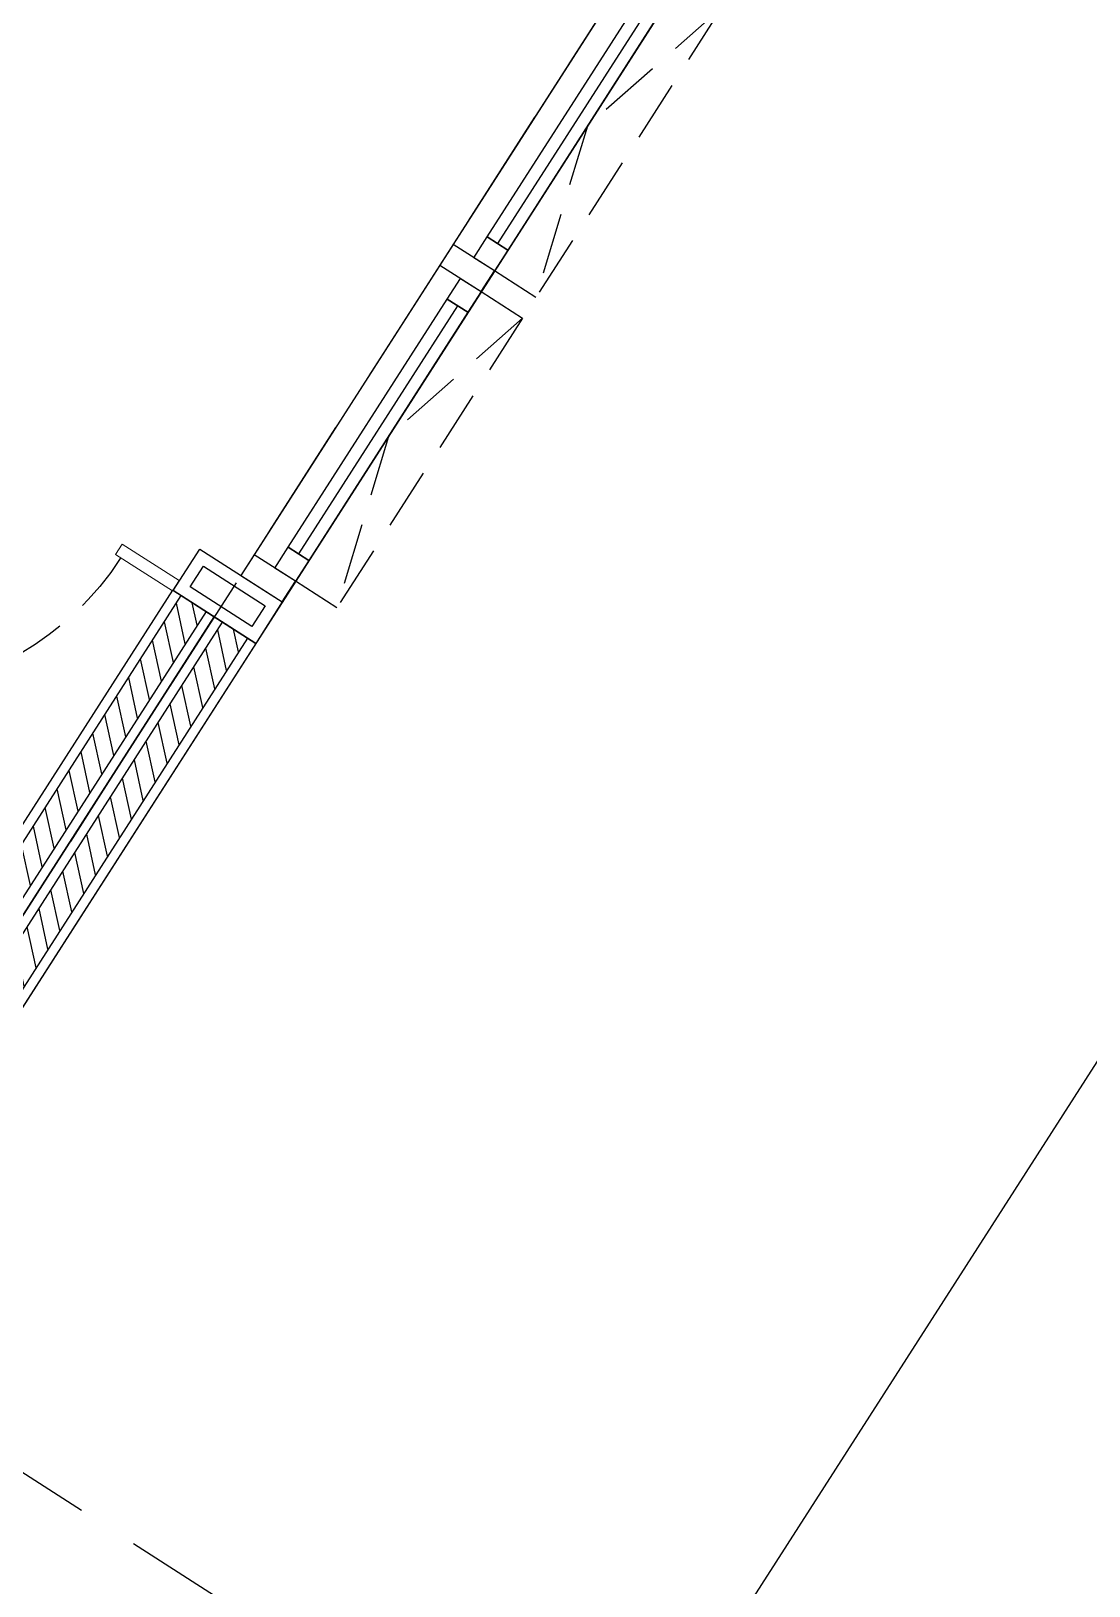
# Model space of a CAD drawing. Header units: millimetres. Extents: x -244126 to 368105, y -173968 to 259060.
# Drawn here: x -170245.41 to -170240.77, y 88076.03 to 88082.85 of the extents above; entities that cross this region are included whole.
import ezdxf
from ezdxf.xclip import XClip

# ---------------------------------------------------------------- set-up
doc = ezdxf.new("R2010")
doc.units = ezdxf.units.MM
doc.header["$MEASUREMENT"] = 0
doc.header["$XCLIPFRAME"] = 0
doc.linetypes.add('DASHED2', pattern=[0.375, 0.25, -0.125])
doc.linetypes.add('HIDDEN2', pattern=[0.1875, 0.125, -0.0625])
for name, color, linetype in [('1', 1, 'Continuous'), ('2', 2, 'Continuous'), ('8', 8, 'Continuous'), ('AU_COLM_IN', 9, 'Continuous'), ('AU_DOOR_IN', 15, 'Continuous'), ('AU_HIDDEN', 1, 'HIDDEN2'), ('AU_WALL', 2, 'Continuous'), ('AU_WALL_HAT', 15, 'Continuous'), ('AU_WIND', 7, 'Continuous'), ('AU_WIND_IN', 15, 'Continuous'), ('WALL', 2, 'Continuous')]:
    doc.layers.add(name, color=color, linetype=linetype)
doc.layers.add('AU_PARTITION', color=21, linetype='Continuous', lineweight=9)
doc.layers.add('WC_OUT 01', color=7, linetype='Continuous', lineweight=9)

# ---------------------------------------------------------------- blocks, each defined once
blk = doc.blocks.new('A$C015d2ecd')
at = {"layer": 'WALL', "color": 1}
blk.add_line((37.50505604106002, 35.49999999778811), (61.50319488311652, 35.49999999953434), dxfattribs=at)
blk = doc.blocks.new('T - ______ -G _ WILLY 25')
at = {"color": 15, "lineweight": 9}
for p, q in [((-0.002651650432198949, -0.0450780573009979), (0.0371231060125865, -0.005303300864397897)), ((-9.094947017729282e-13, -0.02121320343576372), (0.02121320343576372, -2.728484105318785e-12)), ((-0.0212132034384922, -0.04242640686788945), (-0.01060660172061034, -0.0530330085875903))]:
    blk.add_line(p, q, dxfattribs=at)
at = {"color": 1, "lineweight": 9, "flags": 128}
blk.add_lwpolyline([(-0.01060660171697236, -0.01060660171697236), (-9.094947017729282e-13, -0.02121320343576372), (-0.03181980326462508, -0.05303300669311284), (-0.02121320154674322, -0.06363960841190419), (-0.00265165043219895, -0.0450780573009979, -0.4399017163631037), (0.01767766952707461, -0.04596194078021654), (0.04772970772864937, -0.01590990258591773, 0.4142135623332077), (0.04772970773065561, -0.005303300867848627, 0.4142135623332062), (0.0371231060125865, -0.005303300864397897), (0.02651207285362034, 0.005298869414218643), (0.02121320343576372, -2.728484105318785e-12), (0.01060660171879135, 0.01060660171606287), (-0.01060660171879135, -0.01060660171515337)], format="xyb", dxfattribs=at)
at = {"layer": '1', "flags": 128}
blk.add_lwpolyline([(-0.03889087296556681, 0.01767766953344108), (-0.01767766952798411, 0.03889087296647631), (-0.007071067811921239, 0.02828427124677546), (-0.02828427124859445, 0.007071067814649723)], close=True, dxfattribs=at)
blk = doc.blocks.new('T-_________ -G-WILLY 25')
at = {"color": 1, "lineweight": 9, "flags": 128}
blk.add_lwpolyline([(0, 0.0250000000005457), (0, -0.0250000000005457), (0.00300000000061118, -0.0249999999996362), (0.00300000000061118, -0.007499999999708962), (0.08500000000094587, -0.007499999999708962), (0.08500000000094587, 0.007499999999708962), (0.00300000000061118, 0.007499999999708962), (0.00300000000061118, 0.0249999999996362), (0, 0.0249999999996362)], dxfattribs=at)
at = {"layer": 'WC_OUT 01', "color": 15, "lineweight": 9}
for p, q in [((0.00300000000061118, 0.007499999999708962), (0.00300000000061118, -0.007499999999708962)), ((0.07250000000021828, -0.007499999999708962), (0.07250000000021828, 0.007499999999708962)), ((0.07250000000021828, 0.007499999999708962), (0.07250000000021828, -0.007499999999708962))]:
    blk.add_line(p, q, dxfattribs=at)
blk.add_circle((0.06002651997278008, 0), 0.001526519972685492, dxfattribs=at)
blk = doc.blocks.new('A$Ccd360dd7')
at = {"layer": 'AU_HIDDEN'}
blk.add_arc((1.662410795688629e-07, -4.016328603029251e-07), 0.5999999999309747, 269.9999997832215, 324.5604025758408, dxfattribs=at)
at = {"layer": 'AU_PARTITION', "color": 7}
blk.add_lwpolyline([(0.4242640670854598, -0.4242640703450888), (0, 0), (-0.01767766958801076, -0.01767766941338778), (0.4065863975265529, -0.4419417397584766)], close=True, dxfattribs=at)
for name, p, rotation in [('T-_________ -G-WILLY 25', (0.2121320335136261, -0.2121320350561291), 44.99999993220062), ('T - ______ -G _ WILLY 25', (0.3889087281131651, -0.388908731052652), 89.99999979422228)]:
    blk.add_blockref(name, p, dxfattribs=dict(rotation=rotation))
blk = doc.blocks.new('A$C748caf27')
at = {"ltscale": 0.01}
blk.add_line((0.1999999999970896, 0), (0.1999999999970896, 0.8000000000001819), dxfattribs=at)
at = {"layer": 'AU_DOOR_IN', "linetype": 'HIDDEN2'}
for points in [[(0.09999999999854481, 0.05000000000109139), (0, 0.05000000000109139), (0, 0.749999999996362), (0.09999999999854481, 0.749999999996362)], [(0, 0.05000000000109139), (0.09999999999854481, 0.4000000000005457), (0, 0.749999999996362)]]:
    blk.add_lwpolyline(points, dxfattribs=at)
at = {"layer": 'AU_WIND'}
for points in [[(0.09999999999854481, 0.8000000000001819), (0.09999999999854481, 0.7499999999990905), (0.1999999999970896, 0.7499999999990905), (0.1999999999970896, 0.8000000000001819)], [(0.1499999999941792, 0.7499999999990905), (0.1499999999941792, 0.6999999999979991), (0.09999999999854481, 0.6999999999979991), (0.09999999999854481, 0.7499999999990905)], [(0.1499999999941792, 0.1000000000021828), (0.1499999999941792, 0.05000000000109139), (0.09999999999854481, 0.05000000000109139), (0.09999999999854481, 0.1000000000021828)], [(0.09999999999854481, 0.05000000000109139), (0.09999999999854481, 0), (0.1999999999970896, 0), (0.1999999999970896, 0.05000000000109139)]]:
    blk.add_lwpolyline(points, close=True, dxfattribs=at)
blk.add_lwpolyline([(0.125, 0.1000000000021828), (0.125, 0.6999999999961801)], dxfattribs=at)
at = {"layer": 'AU_WIND_IN'}
blk.add_lwpolyline([(0.1999999999970896, 0.05000000000109139), (0.1999999999970896, 0.7499999999990905)], dxfattribs=at)
blk.add_lwpolyline([(0.09999999999854481, 0.1000000000021828), (0.09999999999854481, 0.6999999999979991), (0.1499999999941792, 0.6999999999979991), (0.1499999999941792, 0.1000000000021828)], close=True, dxfattribs=at)
blk = doc.blocks.new('A$C8d4ba1c4')
at = {"layer": 'AU_WALL_HAT'}
h = blk.add_hatch(dxfattribs=at)
h.set_pattern_fill('ANSI31', color=256, scale=0.01, angle=-180)
h.set_pattern_definition([(224.9999999999999, (36712.12972894024, -7323.685950013498), (0.02245064030267286, -0.0224506403026729), [])])
h.paths.add_polyline_path([(5.731957868636549, 3.659049986570606), (4.055733661766702, 3.659049986577882), (4.055733661766702, 3.719049986575554), (5.731957868636549, 3.719049986568278)])
h = blk.add_hatch(dxfattribs=at)
h.set_pattern_fill('ANSI31', color=256, scale=0.01, angle=-180)
h.set_pattern_definition([(224.9999999999999, (36712.12972894024, -7323.785950013445), (0.02245064030267286, -0.0224506403026729), [])])
h.paths.add_polyline_path([(5.731957868636549, 3.559049986622993), (4.055733661766702, 3.559049986630269), (4.055733661766702, 3.619049986627941), (5.731957868636549, 3.619049986620665)])
at = {"layer": '2', "ltscale": 0.01}
blk.add_lwpolyline([(5.831957868635094, 3.539049986626194), (5.731957868636549, 3.539049986626194), (5.731957868636549, 3.738479200925211), (5.831957868635094, 3.738479200925211)], close=True, dxfattribs=at)
at = {"layer": '8', "ltscale": 0.01}
blk.add_lwpolyline([(5.806957868633638, 3.564049986620374), (5.756957868638004, 3.564049986620374), (5.756957868638004, 3.713479200923755), (5.806957868633638, 3.713479200923755)], close=True, dxfattribs=at)
at = {"layer": 'AU_COLM_IN', "linetype": 'Continuous'}
for points in [[(5.731957868636549, 3.659049986570606), (4.055733661766702, 3.659049986577882), (4.055733661766702, 3.719049986575554), (5.731957868636549, 3.719049986568278)], [(5.731957868636549, 3.559049986622993), (4.055733661766702, 3.559049986630269), (4.055733661766702, 3.619049986627941), (5.731957868636549, 3.619049986620665)]]:
    blk.add_lwpolyline(points, close=True, dxfattribs=at)
at = {"layer": 'AU_PARTITION', "color": 7, "lineweight": 5, "flags": 128}
blk.add_lwpolyline([(5.755733098654694, 3.739049993676854), (5.755733014646488, 3.876550799442594), (5.730733014652309, 3.876550785458203), (5.730733098573204, 3.739049979459633)], close=True, dxfattribs=at)
at = {"layer": 'AU_WALL', "color": 2}
blk.add_lwpolyline([(3.955733661729937, 12.73904998652142), (24.15451822614887, 12.7390499865287), (24.15451822614887, 3.539049986633472), (3.955733661729937, 3.539049986626196)], dxfattribs=at)
for points in [[(3.955733661772683, 12.73904998658691), (24.15573366172612, 12.73904998658691), (24.15573366172612, 3.539049986633472), (3.955733661772683, 3.539049986633472)], [(5.731957868636549, 3.639049986566532), (4.055733661766702, 3.639049986573808), (4.055733661766702, 3.739049986572352), (5.731957868636549, 3.739049986572352)], [(5.731957868636549, 3.539049986618918), (4.055733661766702, 3.539049986626194), (4.055733661766702, 3.639049986624739), (5.731957868636549, 3.639049986624739)]]:
    blk.add_lwpolyline(points, close=True, dxfattribs=at)
at = {"layer": 'WALL', "color": 8, "linetype": 'DASHED2'}
for p, q in [((4.0557336617494, 14.38528207002474), (4.0557336617494, -0.515932312026365)), ((26.43931029330633, 3.639049986610189), (-1.032883935586369, 3.639049986610189))]:
    blk.add_line(p, q, dxfattribs=at)
at = {"ltscale": 0.01, "rotation": 90.00000000000001}
for p in [(6.631957868635276, 3.43904998662765), (7.381957868635276, 3.43904998662765)]:
    blk.add_blockref('A$C748caf27', p, dxfattribs=at)
at = {"layer": 'AU_PARTITION', "xscale": -1, "rotation": 3.205290409091788e-05}
blk.add_blockref('A$Ccd360dd7', (5.730732706969341, 4.464051798272958, 5.765000000000001), dxfattribs=at)
blk = doc.blocks.new('G$CE2FEF259')
at = {"layer": 'WALL', "color": 8}
for name, p, rotation in [('A$C015d2ecd', (348.768627619138, 977.7438246628735), 57.34642066842176), ('A$C8d4ba1c4', (339.3893299512565, 1025.864786661696), 57.34642066895898)]:
    blk.add_blockref(name, p, dxfattribs=dict(at, rotation=rotation))

msp = doc.modelspace()

# ---------------------------------------------------------------- block references
at = {"layer": 'WALL'}
ref = msp.add_blockref('G$CE2FEF259', (-170976.4656206129, 85853.65289265019), dxfattribs=dict(at, xscale=2.15622, yscale=2.15622, zscale=2.15622))
XClip(ref).set_block_clipping_path([(229.89170362055302, 427.7812507301569), (2596.170375071466, 1370.8402830809355)])

doc.saveas('drawing.dxf')
